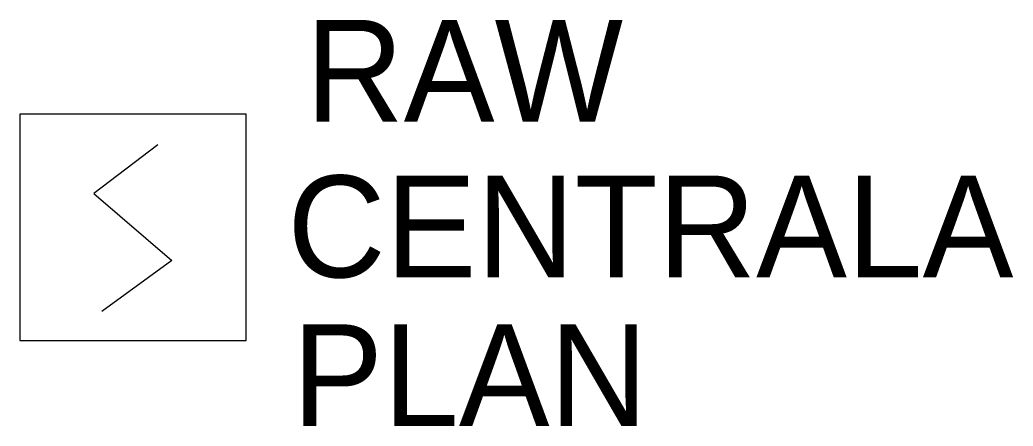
# Model space of a CAD drawing. Header units: millimetres. Extents: x 0 to 1757, y -152 to 567.
import ezdxf

# ---------------------------------------------------------------- set-up
doc = ezdxf.new("R2010")
doc.units = ezdxf.units.MM
doc.header["$LTSCALE"] = 0.25
doc.layers.get('0').update_dxf_attribs({"color": 252})
doc.styles.get("Standard").update_dxf_attribs({"font": 'PM_SMPLX.shx'})

msp = doc.modelspace()

# ---------------------------------------------------------------- linework, layer by layer
for p, q in [((244, 346), (130.6, 260)), ((130.6, 260), (268.7, 141)), ((268.7, 141), (145, 51))]:
    msp.add_line(p, q)
msp.add_lwpolyline([(0, 0), (400, 0), (400, 400), (0, 400)], close=True)

# ---------------------------------------------------------------- texts
for tag, p, s, flags in [('RAW', (505.1, 386.8), 'XX', 9), ('CENTRALA', (473, 111.5), 'xx', 8), ('PLAN', (481.8, -151.6), 'xx', 9)]:
    msp.add_attdef(tag, p, s, height=180, dxfattribs=dict(flags=flags))

doc.saveas('drawing.dxf')
